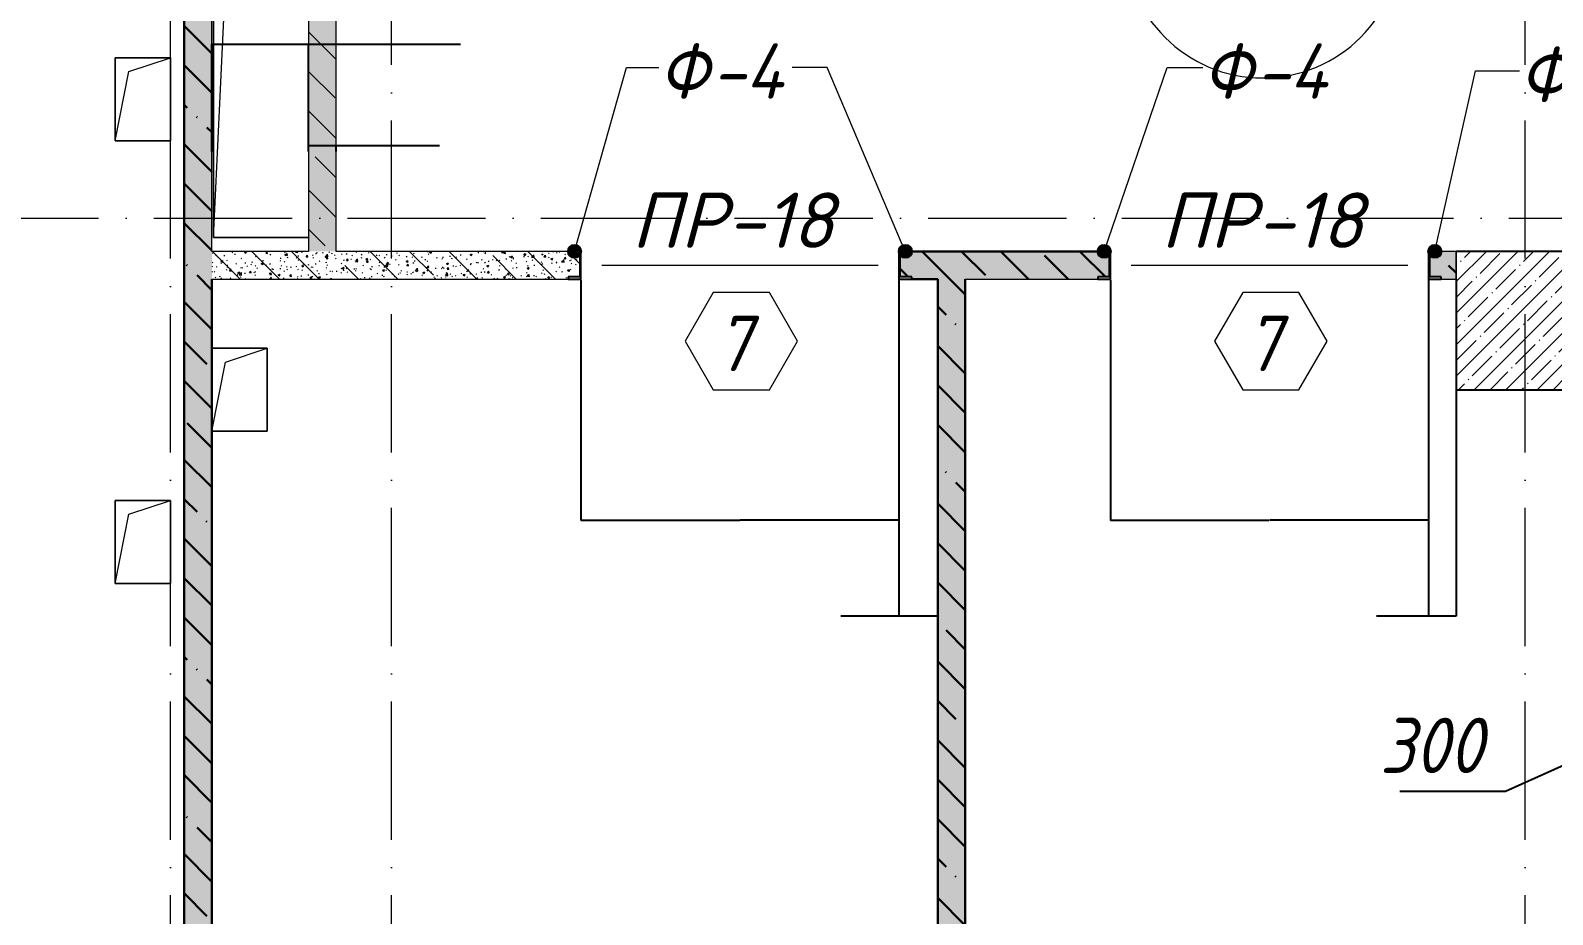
# Model space of a CAD drawing. Header units: millimetres. Extents: x 12986 to 523328, y -9759 to 30092.
# Drawn here: x 127151 to 132656, y 18753 to 21948 of the extents above; entities that cross this region are included whole.
import ezdxf

# ---------------------------------------------------------------- set-up
doc = ezdxf.new("R2010")
doc.units = ezdxf.units.MM
doc.linetypes.add('50_200_ШТРИХ_1Т_ш5_п1_п1_', pattern=[700, 500, -100, 0, -100])
for name, color, linetype, lineweight in [('0) ПГП', 1, 'Continuous', 30), ('4) ПГП красный расчет', 12, 'Continuous', 30), ('A-ANNO-DIMS', 7, 'Continuous', 9), ('A-AREA-IDEN', 7, 'Continuous', 9), ('A-DOOR-IDEN', 7, 'Continuous', 9), ('A-FLOR', 7, 'Continuous', 9), ('A-GENM', 7, 'Continuous', 9), ('A-GENM-1', 7, 'Continuous', 25), ('A-GENM-IDEN', 7, 'Continuous', 9), ('A-WALL-6', 18, 'Continuous', 13), ('A-WALL-PATT-4', 250, 'Continuous', 5), ('S-COLS', 7, 'Continuous', 9), ('S-COLS-1', 7, 'Continuous', 5), ('S-COLS-2', 7, 'Continuous', 25), ('Оси-2', 7, '50_200_ШТРИХ_1Т_ш5_п1_п1_', 9)]:
    doc.layers.add(name, color=color, linetype=linetype, lineweight=lineweight)
doc.layers.add('A-WALL-9', color=7, linetype='Continuous', lineweight=5, true_color=0x0070df)
doc.styles.add('ISOCPEUR_I_3', font='isocpeui.ttf', dxfattribs={"width": 0.9, "height": 200})
doc.styles.add('ISOCPEUR_I_5', font='isocpeui.ttf', dxfattribs={"height": 200})
doc.dimstyles.new('ISO-2_0_0_9К_СРЕДНИЙ_6', dxfattribs={"dimscale": 304.8, "dimtxt": 199.196235, "dimasz": 0.492126, "dimexe": 0.393701, "dimexo": 0, "dimgap": 0, "dimtad": 1, "dimdec": 0, "dimzin": 0, "dimdsep": 46, "dimtxsty": 'ISOCPEUR_I_3', "dimblk1": 'OBLIQUE', "dimblk2": 'OBLIQUE', "dimsah": 1, "dimcen": 0.09, "dimdle": 0.393701, "dimazin": 0, "dimtfac": 1, "dimtdec": 4, "dimtix": 1, "dimtmove": 1, "dimatfit": 3, "dimfxl": 1, "dimtvp": 1, "dimtolj": 1, "dimtzin": 0, "dimarcsym": 2})
doc.dimstyles.get("Standard").update_dxf_attribs({"dimtxt": 0.18, "dimasz": 0.18, "dimexe": 0.18, "dimexo": 0.0625, "dimgap": 0.09, "dimtad": 0, "dimtih": 1, "dimtoh": 1, "dimdec": 4, "dimzin": 0, "dimdsep": 46, "dimtxsty": 'Standard', "dimcen": 0.09, "dimadec": 0, "dimazin": 0, "dimtfac": 1, "dimtdec": 4, "dimtofl": 0, "dimtmove": 0, "dimatfit": 3, "dimfxl": 1, "dimtolj": 1, "dimtzin": 0, "dimarcsym": 0})
pattern_1 = [(50, (61996.893, 0), (72.873764, -6.37607), [7.62, -83.82]), (355, (61996.89, 0), (-14.09699, 76.422444), [6.096, -67.056]), (100.451, (62002.966, -0.53), (58.776964, 70.04687), [6.476, -71.236]), (46.184, (61996.89, 20.32), (108.43142, -16.81745), [11.43, -125.73]), (96.636, (62005.93, 18.92), (94.961, 98.97089), [9.714, -106.854]), (351.184, (61996.89, 20.32), (94.96227, 98.97018), [9.144, -100.584]), (21, (62007.053, 15.24), (60.64565, -40.906537), [7.62, -83.82]), (326, (62007.05, 15.24), (24.72083, 73.67493), [6.096, -67.056]), (71.451, (62012.11, 11.83), (85.36689, 32.768737), [6.476, -71.236]), (37.5, (61996.893, 0), (1.235525, 33.8224325), [3.353, -62.89, 3.353, -64.719, -67.31]), (37.5, (61996.893, 0), (1.235525, 33.8224325), [-134.315, 3.353, -63.957]), (7.5, (61996.893, 0), (26.728146, 40.07255), [3.353, -35.458, 3.353, -61.366, -25.654]), (7.5, (61996.893, 0), (26.728146, 40.07255), [-103.53, 3.353, -22.301]), (327.5, (61974.236, 0), (54.2363175, -2.292117), [3.353, -22.047, 3.353, -75.895, -105.156]), (327.5, (61974.236, 0), (54.2363175, -2.292117), [-104.648, 3.353, -101.803]), (317.5, (61964.076, 0), (59.25158, 10.17014), [3.353, -29.667, 3.353, -49.276, -74.676]), (317.5, (61964.076, 0), (59.25158, 10.17014), [-85.649, 3.353, -71.323])]
pattern_2 = [(135, (61996.9, 0), (-142.5612, -142.5612), []), (135, (62139.46, 0), (-142.5612, -142.5612), [252.016, -50.403, 3.353, -47.05])]

# ---------------------------------------------------------------- blocks, each defined once
blk = doc.blocks.new('AR_Отверстие прямоугольное _в плите_ - AR_Отверстие прямоугольное _в плите_-24476546-АР1_Кладочный план 1 этажа')
at = {"layer": 'A-GENM'}
for p, q in [((169, 650), (-175, 650)), ((-175, 650), (-175, -650)), ((-116.7, 591.7), (169, 648.8)), ((-175, -650), (-116.7, 591.7)), ((-175, -650), (169, -650))]:
    blk.add_line(p, q, dxfattribs=at)
blk = doc.blocks.new('AR_Отверстие прямоугольное _в плите_ - AR_Отверстие прямоугольное _в плите_-V87-АР1_Кладочный план 1 этажа')
at = {"layer": 'A-GENM'}
for p, q in [((100, 150), (-100, 150)), ((-50, 100), (100, 150)), ((100, -150), (100, 150)), ((-100, -150), (-50, 100)), ((-100, -150), (100, -150))]:
    blk.add_line(p, q, dxfattribs=at)
blk = doc.blocks.new('AR_Отверстие прямоугольное _в плите_ - AR_Отверстие прямоугольное _в плите_-24463894-АР1_Кладочный план 1 этажа')
at = {"layer": 'A-GENM'}
for p, q in [((100, 150), (-100, 150)), ((-100, 150), (-100, -150)), ((-50, 100), (100, 150)), ((100, -150), (100, 150)), ((-100, -150), (-50, 100)), ((-100, -150), (100, -150))]:
    blk.add_line(p, q, dxfattribs=at)
blk = doc.blocks.new('Фахверк_СКБ_Швеллер - Ф-4_100х4010-25539282-АР1_Кладочный план 1 этажа')
at = {"layer": 'A-GENM-1'}
for p, q in [((171, 50), (125, 50)), ((125, 50), (125, -50)), ((129.5, 42.4), (171, 42.4)), ((129.5, -42.4), (129.5, 42.4)), ((171, 42.4), (171, 50)), ((125, -50), (171, -50)), ((171, -42.4), (129.5, -42.4)), ((171, -50), (171, -42.4))]:
    blk.add_line(p, q, dxfattribs=at)
blk = doc.blocks.new('Фахверк_СКБ_Швеллер - Ф-4_1_100х4010_развернут-25539962-АР1_Кладочный план 1 этажа')
at = {"layer": 'A-GENM-1'}
for p, q in [((171, 50), (125, 50)), ((125, 50), (125, -50)), ((129.5, 42.4), (171, 42.4)), ((129.5, -42.4), (129.5, 42.4)), ((171, 42.4), (171, 50)), ((125, -50), (171, -50)), ((171, -42.4), (129.5, -42.4)), ((171, -50), (171, -42.4))]:
    blk.add_line(p, q, dxfattribs=at)
blk = doc.blocks.new('AAR_СКБ_Марка_Двери_Перемычка и проем - Марка перемычки и проема-25306769-АР1_Кладочный план 1 этажа')
at = {"layer": 'A-DOOR-IDEN'}
for p, q in [((-5, 0), (5, 0)), ((-0.968, -0.984), (-1.986, -2.747)), ((1.067, -0.984), (-0.968, -0.984)), ((2.085, -2.747), (1.067, -0.984)), ((-1.986, -2.747), (-0.968, -4.509)), ((1.067, -4.509), (2.085, -2.747)), ((-0.968, -4.509), (1.067, -4.509))]:
    blk.add_line(p, q, dxfattribs=at)
blk = doc.blocks.new('DIMBLOCK569-АР1_Кладочный план 1 этажа')
at = {"layer": 'A-ANNO-DIMS', "color": 0, "lineweight": -2, "transparency": 16777216}
for p, q in [((131056.9, 21046.9), (131056.9, 20177.6)), ((132206.9, 21049.9), (132206.9, 20177.6)), ((131057.1, 20177.8), (131631.2, 20177.8)), ((132206.7, 20177.8), (131632.6, 20177.8))]:
    blk.add_line(p, q, dxfattribs=at)
at = {"layer": 'A-ANNO-DIMS', "color": 0, "transparency": 16777216}
for points in [[(131057.1, 20177.8), (131057.1, 20177.7), (131056.9, 20177.8)], [(132206.7, 20177.8), (132206.7, 20177.7), (132206.9, 20177.8)]]:
    blk.add_solid(points, dxfattribs=at)
at = {"layer": 'Defpoints', "color": 0, "transparency": 16777216}
for p in [(131056.9, 21047), (132206.9, 21050), (132206.9, 20177.8)]:
    blk.add_point(p, dxfattribs=at)
at = {"layer": 'A-ANNO-DIMS', "color": 0, "transparency": 16777216, "insert": (131631.9, 20177.8), "char_height": 0.18, "width": 514.846, "attachment_point": 5}
blk.add_mtext('\\A1;1150.0000', dxfattribs=at)
blk = doc.blocks.new('DIMBLOCK570-АР1_Кладочный план 1 этажа')
at = {"layer": 'A-ANNO-DIMS', "color": 0, "lineweight": -2, "transparency": 16777216}
for p, q in [((132206.9, 21049.9), (132206.9, 19831.5)), ((132306.9, 20649.9), (132306.9, 19831.5)), ((132206.9, 19831.7), (132018.8, 19831.7)), ((132306.7, 19831.7), (132207.1, 19831.7))]:
    blk.add_line(p, q, dxfattribs=at)
at = {"layer": 'A-ANNO-DIMS', "color": 0, "transparency": 16777216}
for points in [[(132207.1, 19831.7), (132207.1, 19831.7), (132206.9, 19831.7)], [(132306.7, 19831.7), (132306.7, 19831.7), (132306.9, 19831.7)]]:
    blk.add_solid(points, dxfattribs=at)
at = {"layer": 'Defpoints', "color": 0, "transparency": 16777216}
for p in [(132206.9, 21050), (132306.9, 20650), (132306.9, 19831.7)]:
    blk.add_point(p, dxfattribs=at)
at = {"layer": 'A-ANNO-DIMS', "color": 0, "transparency": 16777216, "insert": (131813.6, 19831.8), "char_height": 0.18, "width": 409.118, "attachment_point": 1, "line_spacing_factor": 1.149209}
blk.add_mtext('\\A1;100.0000', dxfattribs=at)
blk = doc.blocks.new('DIMBLOCK571-АР1_Кладочный план 1 этажа')
at = {"layer": 'A-ANNO-DIMS', "color": 0, "lineweight": -2, "transparency": 16777216}
for p, q in [((129141.9, 21046.9), (129141.9, 20177.6)), ((130291.9, 21049.9), (130291.9, 20177.6)), ((129142.1, 20177.8), (129716.2, 20177.8)), ((130291.7, 20177.8), (129717.6, 20177.8))]:
    blk.add_line(p, q, dxfattribs=at)
at = {"layer": 'A-ANNO-DIMS', "color": 0, "transparency": 16777216}
for points in [[(129142.1, 20177.8), (129142.1, 20177.7), (129141.9, 20177.8)], [(130291.7, 20177.8), (130291.7, 20177.7), (130291.9, 20177.8)]]:
    blk.add_solid(points, dxfattribs=at)
at = {"layer": 'Defpoints', "color": 0, "transparency": 16777216}
for p in [(129141.9, 21047), (130291.9, 21050), (130291.9, 20177.8)]:
    blk.add_point(p, dxfattribs=at)
at = {"layer": 'A-ANNO-DIMS', "color": 0, "transparency": 16777216, "insert": (129716.9, 20177.8), "char_height": 0.18, "width": 514.846, "attachment_point": 5}
blk.add_mtext('\\A1;1150.0000', dxfattribs=at)
blk = doc.blocks.new('DIMBLOCK572-АР1_Кладочный план 1 этажа')
at = {"layer": 'A-ANNO-DIMS', "color": 0, "lineweight": -2, "transparency": 16777216}
for p, q in [((130291.9, 21049.9), (130291.9, 19831.5)), ((130431.9, 20283.8), (130431.9, 19831.5)), ((130291.9, 19831.7), (130081.1, 19831.7)), ((130431.7, 19831.7), (130292.1, 19831.7))]:
    blk.add_line(p, q, dxfattribs=at)
at = {"layer": 'A-ANNO-DIMS', "color": 0, "transparency": 16777216}
for points in [[(130292.1, 19831.7), (130292.1, 19831.7), (130291.9, 19831.7)], [(130431.7, 19831.7), (130431.7, 19831.7), (130431.9, 19831.7)]]:
    blk.add_solid(points, dxfattribs=at)
at = {"layer": 'Defpoints', "color": 0, "transparency": 16777216}
for p in [(130291.9, 21050), (130431.9, 20283.8), (130431.9, 19831.7)]:
    blk.add_point(p, dxfattribs=at)
at = {"layer": 'A-ANNO-DIMS', "color": 0, "transparency": 16777216, "insert": (129866.7, 19831.8), "char_height": 0.18, "width": 427.506, "attachment_point": 1, "line_spacing_factor": 1.149209}
blk.add_mtext('\\A1;140.0000', dxfattribs=at)
blk = doc.blocks.new('DIMBLOCK591-АР1_Кладочный план 1 этажа')
at = {"layer": 'A-ANNO-DIMS', "color": 0, "lineweight": -2, "transparency": 16777216}
for p, q in [((127806.9, 21510.4), (127806.9, 21898.9)), ((127807.1, 21898.7), (128156.7, 21898.7)), ((128156.9, 21510.4), (128156.9, 21898.9)), ((128156.9, 21898.7), (128706.2, 21898.7))]:
    blk.add_line(p, q, dxfattribs=at)
at = {"layer": 'A-ANNO-DIMS', "color": 0, "transparency": 16777216}
for points in [[(127807.1, 21898.8), (127807.1, 21898.7), (127806.9, 21898.7)], [(128156.7, 21898.8), (128156.7, 21898.7), (128156.9, 21898.7)]]:
    blk.add_solid(points, dxfattribs=at)
at = {"layer": 'Defpoints', "color": 0, "transparency": 16777216}
for p in [(128156.9, 21898.7), (127806.9, 21510.3), (128156.9, 21510.3)]:
    blk.add_point(p, dxfattribs=at)
at = {"layer": 'A-ANNO-DIMS', "color": 0, "transparency": 16777216, "insert": (128479.3, 21898.8), "char_height": 0.18, "width": 455.087, "attachment_point": 1, "line_spacing_factor": 1.149209}
blk.add_mtext('\\A1;350.0000', dxfattribs=at)
blk = doc.blocks.new('DIMBLOCK592-АР1_Кладочный план 1 этажа')
at = {"layer": 'A-ANNO-DIMS', "color": 0, "lineweight": -2, "transparency": 16777216}
for p, q in [((128156.9, 21510.4), (128156.9, 21532.4)), ((128157.1, 21532.2), (128256.7, 21532.2)), ((128256.9, 21510.4), (128256.9, 21532.4)), ((128256.9, 21532.2), (128630.2, 21532.2))]:
    blk.add_line(p, q, dxfattribs=at)
at = {"layer": 'A-ANNO-DIMS', "color": 0, "transparency": 16777216}
for points in [[(128157.1, 21532.3), (128157.1, 21532.2), (128156.9, 21532.2)], [(128256.7, 21532.3), (128256.7, 21532.2), (128256.9, 21532.2)]]:
    blk.add_solid(points, dxfattribs=at)
at = {"layer": 'Defpoints', "color": 0, "transparency": 16777216}
for p in [(128256.9, 21532.2), (128156.9, 21510.3), (128256.9, 21510.3)]:
    blk.add_point(p, dxfattribs=at)
at = {"layer": 'A-ANNO-DIMS', "color": 0, "transparency": 16777216, "insert": (128426.2, 21532.4), "char_height": 0.18, "width": 409.118, "attachment_point": 1, "line_spacing_factor": 1.149209}
blk.add_mtext('\\A1;100.0000', dxfattribs=at)
blk = doc.blocks.new('_Oblique')
at = {"color": 0, "linetype": 'ByBlock', "lineweight": -2}
blk.add_line((-0.5, -0.5), (0.5, 0.5), dxfattribs=at)
blk = doc.blocks.new('DIMBLOCK748-АР1_Кладочный план 1 этажа')
at = {"layer": 'A-ANNO-DIMS', "color": 0, "lineweight": -2, "transparency": 16777216}
for p, q in [((132906.9, 19561.4), (132906.9, 19335.3)), ((133206.9, 19000), (133206.9, 19575.3)), ((133056.9, 19455.3), (132485.7, 19197.6)), ((132786.9, 19455.3), (133326.9, 19455.3)), ((132485.7, 19197.6), (132103.3, 19197.6))]:
    blk.add_line(p, q, dxfattribs=at)
at = {"layer": 'Defpoints', "color": 0, "transparency": 16777216}
for p in [(132906.9, 19561.4), (133206.9, 19455.3), (133206.9, 19000)]:
    blk.add_point(p, dxfattribs=at)
at = {"layer": 'A-ANNO-DIMS', "color": 0, "lineweight": -2, "transparency": 16777216, "xscale": 150, "yscale": 150, "zscale": 150, "rotation": 180}
blk.add_blockref('_Oblique', (132906.9, 19455.3), dxfattribs=at)
at = {"layer": 'A-ANNO-DIMS', "color": 0, "lineweight": -2, "transparency": 16777216, "xscale": 150, "yscale": 150, "zscale": 150}
blk.add_blockref('_Oblique', (133206.9, 19455.3), dxfattribs=at)
at = {"layer": 'A-ANNO-DIMS', "color": 0, "transparency": 16777216, "insert": (132030.6, 19464.3), "char_height": 200, "width": 455.087, "attachment_point": 1, "line_spacing_factor": 1.149209, "style": 'ISOCPEUR_I_3'}
blk.add_mtext('\\A1;300', dxfattribs=at)
blk = doc.blocks.new('Марка_Помещения - Номер-25198446-Объем проектирования 1 этажа')
at = {"layer": 'A-AREA-IDEN'}
for start, end in [(360, 180), (180, 360)]:
    blk.add_arc((0, 0), 2.5, start, end, dxfattribs=at)

msp = doc.modelspace()

# ---------------------------------------------------------------- hatches: boundary and pattern name
at = {"layer": '0) ПГП'}
h = msp.add_hatch(dxfattribs=at)
h.set_pattern_fill('FP_16', color=256, style=0, pattern_type=2)
h.set_pattern_definition(pattern_1)
h.paths.add_polyline_path([(127806.89328, 15550.00004), (127806.89328, 15704.00004), (127799.29328, 15704.00004), (127799.29328, 15745.50004), (127714.49328, 15745.50004), (127714.49328, 15704.00004), (127706.89328, 15704.00004), (127706.89328, 15550.00004)], flags=0)
h.paths.add_polyline_path([(127799.29328, 16454.50004), (127799.29328, 16496.00004), (127806.89328, 16496.00004), (127806.89328, 22799.99991), (127706.89328, 22799.99991), (127707.89328, 16496.00004), (127714.49328, 16496.00004), (127714.49328, 16454.50004)], flags=0)
h = msp.add_hatch(dxfattribs=at)
h.set_pattern_fill('FP_17', color=256, style=0, pattern_type=2)
h.set_pattern_definition(pattern_2)
h.paths.add_polyline_path([(127806.89328, 15550.00004), (127806.89328, 15704.00004), (127799.29328, 15704.00004), (127799.29328, 15745.50004), (127714.49328, 15745.50004), (127714.49328, 15704.00004), (127706.89328, 15704.00004), (127706.89328, 15550.00004)], flags=0)
h.paths.add_polyline_path([(127799.29328, 16454.50004), (127799.29328, 16496.00004), (127806.89328, 16496.00004), (127806.89328, 22799.99991), (127706.89328, 22799.99991), (127707.89328, 16496.00004), (127714.49328, 16496.00004), (127714.49328, 16454.50004)], flags=0)
h = msp.add_hatch(dxfattribs=at)
h.set_pattern_fill('FP_16', color=256, style=0, pattern_type=2)
h.set_pattern_definition(pattern_1)
h.paths.add_polyline_path([(140436.10386, 21050.00004), (140576.89333, 21050.00004), (140576.89333, 21150.00004), (140422.89333, 21150.00004), (140422.89333, 21142.40004), (140381.39333, 21142.40004), (140381.39333, 21057.60004), (140422.89333, 21057.60004), (140422.89333, 21050.00004)], flags=0)
h.paths.add_polyline_path([(138316.89328, 21050.00004), (139230.70343, 21050.00004), (139230.70343, 21057.60004), (139272.20343, 21057.60004), (139272.20343, 21142.40004), (139230.70343, 21142.40004), (139230.70343, 21150.00004), (138212.70343, 21150.00004), (138212.70343, 21142.40004), (138171.20343, 21142.40004), (138171.20343, 21057.60004), (138212.70343, 21057.60004), (138212.70343, 21050.00004)], flags=0)
h.paths.add_polyline_path([(136670.70328, 21050.00004), (136670.70328, 21057.60004), (136712.20328, 21057.60004), (136712.20328, 21142.40004), (136670.70328, 21142.40004), (136670.70328, 21150.00004), (132806.89328, 21150.00004), (132806.89328, 21050.00004), (136067.89922, 21050.00004)], flags=0)
h.paths.add_polyline_path([(130431.89332, 21050.00004), (131010.89332, 21050.00004), (131010.89332, 21057.60004), (131052.39332, 21057.60004), (131052.39332, 21142.40004), (131010.89332, 21142.40004), (131010.89332, 21150.00004), (130337.89328, 21150.00004), (130337.89328, 21142.40004), (130296.39328, 21142.40004), (130296.39328, 21057.60004), (130337.89328, 21057.60004), (130337.89328, 21050.00004)], flags=0)
h.paths.add_polyline_path([(132306.89328, 21050.00004), (132306.89328, 21150.00004), (132252.89332, 21150.00004), (132252.89332, 21142.40004), (132211.39332, 21142.40004), (132211.39332, 21057.60004), (132252.89332, 21057.60004), (132252.89332, 21050.00004)], flags=0)
h = msp.add_hatch(dxfattribs=at)
h.set_pattern_fill('FP_17', color=256, style=0, pattern_type=2)
h.set_pattern_definition(pattern_2)
h.paths.add_polyline_path([(140436.10386, 21050.00004), (140576.89333, 21050.00004), (140576.89333, 21150.00004), (140422.89333, 21150.00004), (140422.89333, 21142.40004), (140381.39333, 21142.40004), (140381.39333, 21057.60004), (140422.89333, 21057.60004), (140422.89333, 21050.00004)], flags=0)
h.paths.add_polyline_path([(138316.89328, 21050.00004), (139230.70343, 21050.00004), (139230.70343, 21057.60004), (139272.20343, 21057.60004), (139272.20343, 21142.40004), (139230.70343, 21142.40004), (139230.70343, 21150.00004), (138212.70343, 21150.00004), (138212.70343, 21142.40004), (138171.20343, 21142.40004), (138171.20343, 21057.60004), (138212.70343, 21057.60004), (138212.70343, 21050.00004)], flags=0)
h.paths.add_polyline_path([(136670.70328, 21050.00004), (136670.70328, 21057.60004), (136712.20328, 21057.60004), (136712.20328, 21142.40004), (136670.70328, 21142.40004), (136670.70328, 21150.00004), (132806.89328, 21150.00004), (132806.89328, 21050.00004), (136067.89922, 21050.00004)], flags=0)
h.paths.add_polyline_path([(130431.89332, 21050.00004), (131010.89332, 21050.00004), (131010.89332, 21057.60004), (131052.39332, 21057.60004), (131052.39332, 21142.40004), (131010.89332, 21142.40004), (131010.89332, 21150.00004), (130337.89328, 21150.00004), (130337.89328, 21142.40004), (130296.39328, 21142.40004), (130296.39328, 21057.60004), (130337.89328, 21057.60004), (130337.89328, 21050.00004)], flags=0)
h.paths.add_polyline_path([(132306.89328, 21050.00004), (132306.89328, 21150.00004), (132252.89332, 21150.00004), (132252.89332, 21142.40004), (132211.39332, 21142.40004), (132211.39332, 21057.60004), (132252.89332, 21057.60004), (132252.89332, 21050.00004)], flags=0)
h = msp.add_hatch(dxfattribs=at)
h.set_pattern_fill('FP_16', color=256, style=0, pattern_type=2)
h.set_pattern_definition(pattern_1)
h.paths.add_polyline_path([(130431.89332, 15650.00004), (130531.89332, 15650.00004), (130531.89332, 21050.00004), (130431.89332, 21050.00004), (130431.89332, 17264.96045)], flags=0)
h = msp.add_hatch(dxfattribs=at)
h.set_pattern_fill('FP_17', color=256, style=0, pattern_type=2)
h.set_pattern_definition(pattern_2)
h.paths.add_polyline_path([(130431.89332, 15650.00004), (130531.89332, 15650.00004), (130531.89332, 21050.00004), (130431.89332, 21050.00004), (130431.89332, 17264.96045)], flags=0)
at = {"layer": 'A-GENM-IDEN'}
h = msp.add_hatch(color=256, dxfattribs=at)
edge = h.paths.add_edge_path(flags=0)
edge.add_arc((129118.89328, 21150.00004), 25, 0, 360)
h = msp.add_hatch(color=256, dxfattribs=at)
edge = h.paths.add_edge_path(flags=0)
edge.add_arc((130314.89328, 21150.00004), 25, 0, 360)
h = msp.add_hatch(color=256, dxfattribs=at)
edge = h.paths.add_edge_path(flags=0)
edge.add_arc((131033.89332, 21150.00004), 25, 0, 360)
h = msp.add_hatch(color=256, dxfattribs=at)
edge = h.paths.add_edge_path(flags=0)
edge.add_arc((132229.89332, 21150.00004), 25, 0, 360)
at = {"layer": 'A-WALL-PATT-4'}
h = msp.add_hatch(dxfattribs=at)
h.set_pattern_fill('FP_16', color=256, style=0, pattern_type=2)
h.set_pattern_definition(pattern_1)
h.paths.add_polyline_path([(128256.89328, 21150.00004), (128256.89328, 22699.99991), (128156.89328, 22699.99991), (128156.89328, 21150.00004)], flags=0)
h = msp.add_hatch(dxfattribs=at)
h.set_pattern_fill('FP_17', color=256, style=0, pattern_type=2)
h.set_pattern_definition(pattern_2)
h.paths.add_polyline_path([(128256.89328, 21150.00004), (128256.89328, 22699.99991), (128156.89328, 22699.99991), (128156.89328, 21150.00004)], flags=0)
h = msp.add_hatch(dxfattribs=at)
h.set_pattern_fill('FP_16', color=256, style=0, pattern_type=2)
h.set_pattern_definition(pattern_1)
h.paths.add_polyline_path([(127806.89328, 21050.00004), (129095.89328, 21050.00004), (129095.89328, 21057.60004), (129137.39328, 21057.60004), (129137.39328, 21142.40004), (129095.89328, 21142.40004), (129095.89328, 21150.00004), (127806.89328, 21150.00004)], flags=0)
h = msp.add_hatch(dxfattribs=at)
h.set_pattern_fill('FP_17', color=256, style=0, pattern_type=2)
h.set_pattern_definition(pattern_2)
h.paths.add_polyline_path([(127806.89328, 21050.00004), (129095.89328, 21050.00004), (129095.89328, 21057.60004), (129137.39328, 21057.60004), (129137.39328, 21142.40004), (129095.89328, 21142.40004), (129095.89328, 21150.00004), (127806.89328, 21150.00004)], flags=0)
at = {"layer": 'S-COLS-1'}
h = msp.add_hatch(dxfattribs=at)
h.set_pattern_fill('FP_1', color=256, style=0, pattern_type=2)
h.set_pattern_definition([(45, (61996.89, 0), (-57.02463, 57.02463), []), (45, (62053.92, 0), (-57.02463, 57.02463), [100.806, -20.161, 3.353, -16.808])])
h.paths.add_polyline_path([(132306.89328, 20650.00004), (132806.89328, 20650.00004), (132806.89328, 21150.00004), (132306.89328, 21150.00004), (132306.89328, 21050.00004)], flags=0)

# ---------------------------------------------------------------- linework, layer by layer
at = {"layer": '0) ПГП'}
for p, q in [((131010.89332, 21150.00004), (130337.89328, 21150.00004)), ((127806.89328, 17299.99994), (127806.89328, 21050.00004)), ((130337.89328, 21050.00004), (130431.89332, 21050.00004)), ((130431.89332, 21050.00004), (130431.89332, 15650.00004))]:
    msp.add_line(p, q, dxfattribs=at)
at = {"layer": '4) ПГП красный расчет'}
for p, q in [((127706.89328, 22799.99991), (127706.89328, 16530.00004)), ((130531.89332, 15650.00004), (130531.89332, 21050.00004))]:
    msp.add_line(p, q, dxfattribs=at)
at = {"layer": 'A-FLOR'}
for p, q in [((127812.89328, 21200.00004), (127812.89328, 22500.00004)), ((127456.89325, 21850.00007), (127656.89325, 21850.00007)), ((127456.89325, 21550.00007), (127456.89325, 21850.00007)), ((127656.89325, 21850.00007), (127656.89325, 21550.00007)), ((127656.89325, 21550.00007), (127456.89325, 21550.00007)), ((128156.89328, 21200.00004), (127812.89328, 21200.00004)), ((127806.89328, 20800.00007), (128006.89328, 20800.00007)), ((128006.89328, 20800.00007), (128006.89328, 20500.00007)), ((128006.89328, 20500.00007), (127806.89328, 20500.00007)), ((127456.89325, 20250.00007), (127656.89325, 20250.00007)), ((127456.89325, 19950.00007), (127456.89325, 20250.00007)), ((127656.89325, 20250.00007), (127656.89325, 19950.00007)), ((127656.89325, 19950.00007), (127456.89325, 19950.00007))]:
    msp.add_line(p, q, dxfattribs=at)
at = {"layer": 'A-GENM-IDEN'}
for p, q in [((129118.89328, 21150.00004), (129306.17996, 21814.02576)), ((129306.17996, 21814.02576), (129423.42563, 21814.02576)), ((130031.91158, 21814.02576), (129905.82563, 21814.02576)), ((130314.89328, 21150.00004), (130031.91158, 21814.02576)), ((131033.89332, 21150.00004), (131262.06008, 21814.02576)), ((131262.06008, 21814.02576), (131390.69328, 21814.02576)), ((132229.89332, 21150.00004), (132376.80064, 21802.15319)), ((132376.80064, 21802.15319), (132535.57824, 21802.15319))]:
    msp.add_line(p, q, dxfattribs=at)
for centre in [(129118.89328, 21150.00004), (130314.89328, 21150.00004), (131033.89332, 21150.00004), (132229.89332, 21150.00004)]:
    msp.add_circle(centre, 25, dxfattribs=at)
at = {"layer": 'A-WALL-6'}
for p, q in [((127806.89328, 21150.00004), (127806.89328, 22699.99991)), ((128156.89328, 22699.99991), (128156.89328, 21150.00004)), ((128256.89328, 21150.00004), (128256.89328, 22699.99991)), ((128156.89328, 21150.00004), (127806.89328, 21150.00004)), ((129095.89328, 21150.00004), (128256.89328, 21150.00004)), ((132306.89328, 21150.00004), (132252.89332, 21150.00004)), ((127806.89328, 21050.00004), (129095.89328, 21050.00004)), ((130531.89332, 21050.00004), (131010.89332, 21050.00004)), ((132252.89332, 21050.00004), (132306.89328, 21050.00004))]:
    msp.add_line(p, q, dxfattribs=at)
at = {"layer": 'A-WALL-9'}
msp.add_line((132306.89328, 21050.00004), (132306.89328, 21150.00004), dxfattribs=at)
at = {"layer": 'S-COLS'}
msp.add_line((132306.89328, 21150.00004), (132306.89328, 21050.00004), dxfattribs=at)
at = {"layer": 'S-COLS-2'}
for p, q in [((132806.89328, 21150.00004), (132306.89328, 21150.00004)), ((132306.89328, 21050.00004), (132306.89328, 20650.00004)), ((132306.89328, 20650.00004), (132806.89328, 20650.00004))]:
    msp.add_line(p, q, dxfattribs=at)
at = {"layer": 'Оси-2'}
for p, q in [((127656.89325, -4080), (127656.89325, 28636.94316)), ((128456.89325, -4080), (128456.89325, 28636.94316)), ((132556.89325, -4080), (132556.89325, 28636.94316)), ((57586.89328, 21270), (187948.52131, 21270))]:
    msp.add_line(p, q, dxfattribs=at)

# ---------------------------------------------------------------- block references
at = {"layer": 'A-AREA-IDEN', "xscale": 199.9999999999999, "yscale": 199.9999999999999, "zscale": 199.9999999999999}
msp.add_blockref('Марка_Помещения - Номер-25198446-Объем проектирования 1 этажа', (131607.63238, 22276.88219), dxfattribs=at)
at = {"layer": 'A-DOOR-IDEN', "xscale": 99.99999999999993, "yscale": 99.99999999999993, "zscale": 99.99999999999993}
for p in [(129716.89328, 21100.00004), (131631.89328, 21100.00004)]:
    msp.add_blockref('AAR_СКБ_Марка_Двери_Перемычка и проем - Марка перемычки и проема-25306769-АР1_Кладочный план 1 этажа', p, dxfattribs=at)
at = {"layer": 'A-GENM'}
for name, p in [('AR_Отверстие прямоугольное _в плите_ - AR_Отверстие прямоугольное _в плите_-24476546-АР1_Кладочный план 1 этажа', (127987.89328, 21850.00004)), ('AR_Отверстие прямоугольное _в плите_ - AR_Отверстие прямоугольное _в плите_-24463894-АР1_Кладочный план 1 этажа', (127556.89325, 21700.00007)), ('AR_Отверстие прямоугольное _в плите_ - AR_Отверстие прямоугольное _в плите_-V87-АР1_Кладочный план 1 этажа', (127906.89328, 20650.00007)), ('AR_Отверстие прямоугольное _в плите_ - AR_Отверстие прямоугольное _в плите_-24463894-АР1_Кладочный план 1 этажа', (127556.89325, 20100.00007))]:
    msp.add_blockref(name, p, dxfattribs=at)
at = {"layer": 'A-GENM-1', "rotation": 180}
for p in [(129266.89328, 21100.00004), (131181.89332, 21100.00004)]:
    msp.add_blockref('Фахверк_СКБ_Швеллер - Ф-4_100х4010-25539282-АР1_Кладочный план 1 этажа', p, dxfattribs=at)
at = {"layer": 'A-GENM-1'}
for name, p in [('Фахверк_СКБ_Швеллер - Ф-4_100х4010-25539282-АР1_Кладочный план 1 этажа', (130166.89328, 21100.00004)), ('Фахверк_СКБ_Швеллер - Ф-4_1_100х4010_развернут-25539962-АР1_Кладочный план 1 этажа', (132081.89332, 21100.00004))]:
    msp.add_blockref(name, p, dxfattribs=at)

# ---------------------------------------------------------------- texts
at = {"layer": 'A-DOOR-IDEN', "char_height": 200, "width": 158.734125, "attachment_point": 1, "style": 'ISOCPEUR_I_3'}
for insert in [(129630.69476, 20917.35866), (131545.69476, 20917.35866)]:
    msp.add_mtext('\\fISOCPEUR|b0|i1|c204|p34|;\\W.9;7', dxfattribs=dict(at, insert=insert))
at = {"layer": 'A-GENM-IDEN', "char_height": 200, "attachment_point": 1}
for s, insert, width, style in [('\\fISOCPEUR|b0|i1|c204|p34|;\\W.9;Ф', (129423.42563, 21901.64035), 230.886, 'ISOCPEUR_I_3'), ('\\fISOCPEUR|b0|i1|c204|p34|;\\W.9;Ф', (129423.42563, 21901.64035), 230.886, 'ISOCPEUR_I_3'), ('-4', (129613.92563, 21901.64035), 346.329, 'ISOCPEUR_I_3'), ('-4', (129613.92563, 21901.64035), 346.329, 'ISOCPEUR_I_3'), ('\\fISOCPEUR|b0|i1|c204|p34|;\\W.9;Ф', (131390.69328, 21901.64035), 230.886, 'ISOCPEUR_I_3'), ('-4', (131581.19328, 21901.64035), 346.329, 'ISOCPEUR_I_3'), ('\\fISOCPEUR|b0|i1|c204|p34|;\\W.9;Ф', (132535.57824, 21889.76777), 230.886, 'ISOCPEUR_I_3'), ('ПР', (129324.10835, 21362.474), 416.8775, 'ISOCPEUR_I_5'), ('-18', (129668.06669, 21362.474), 481.0125, 'ISOCPEUR_I_5'), ('ПР', (131239.10835, 21362.474), 416.8775, 'ISOCPEUR_I_5'), ('-18', (131583.06669, 21362.474), 481.0125, 'ISOCPEUR_I_5')]:
    msp.add_mtext(s, dxfattribs=dict(at, insert=insert, width=width, style=style))

# ---------------------------------------------------------------- dimensions: what is measured, and where the dimension line sits
at = {"layer": 'A-ANNO-DIMS'}
for base, p1, p2, picture, middle in [((128156.89328, 21898.72419), (127806.89328, 21510.34696), (128156.89328, 21510.34696), 'DIMBLOCK591-АР1_Кладочный план 1 этажа', (128706.88959, 21898.72419)), ((128256.89328, 21532.23876), (128156.89328, 21510.34696), (128256.89328, 21510.34696), 'DIMBLOCK592-АР1_Кладочный план 1 этажа', (128630.79255, 21532.23876)), ((130431.89332, 19831.71557), (130291.89328, 21050.00004), (130431.89332, 20283.83493), 'DIMBLOCK572-АР1_Кладочный план 1 этажа', (130080.43658, 19831.71557)), ((132306.89328, 19831.71557), (132206.89328, 21050.00004), (132306.89328, 20650.00004), 'DIMBLOCK570-АР1_Кладочный план 1 этажа', (132018.18037, 19831.71557))]:
    dim = msp.add_linear_dim(base=base, p1=p1, p2=p2, dimstyle='Standard', dxfattribs=at)
    dim.commit()
    dim.dimension.update_dxf_attribs({"geometry": picture, "text_midpoint": middle, "dimtype": 160})
for base, p1, p2, picture, middle in [((130291.89328, 20177.76891), (129141.89328, 21046.95204), (130291.89328, 21050.00004), 'DIMBLOCK571-АР1_Кладочный план 1 этажа', (129716.89328, 20177.76891)), ((132206.89328, 20177.76891), (131056.89328, 21046.95204), (132206.89328, 21050.00004), 'DIMBLOCK569-АР1_Кладочный план 1 этажа', (131631.89328, 20177.76891))]:
    dim = msp.add_linear_dim(base=base, p1=p1, p2=p2, dimstyle='Standard', dxfattribs=at)
    dim.commit()
    dim.dimension.update_dxf_attribs({"geometry": picture, "text_midpoint": middle})
dim = msp.add_linear_dim(base=(133206.89332, 19455.30579), p1=(132906.89332, 19561.37181), p2=(133206.89332, 19000.00001), dimstyle='ISO-2_0_0_9К_СРЕДНИЙ_6', override={"dimpost": '<>', "dimfxl": 636.504756}, dxfattribs=at)
dim.commit()
dim.dimension.update_dxf_attribs({"geometry": 'DIMBLOCK748-АР1_Кладочный план 1 этажа', "text_midpoint": (132485.69215, 19197.61212), "dimtype": 160})

doc.saveas('drawing.dxf')
